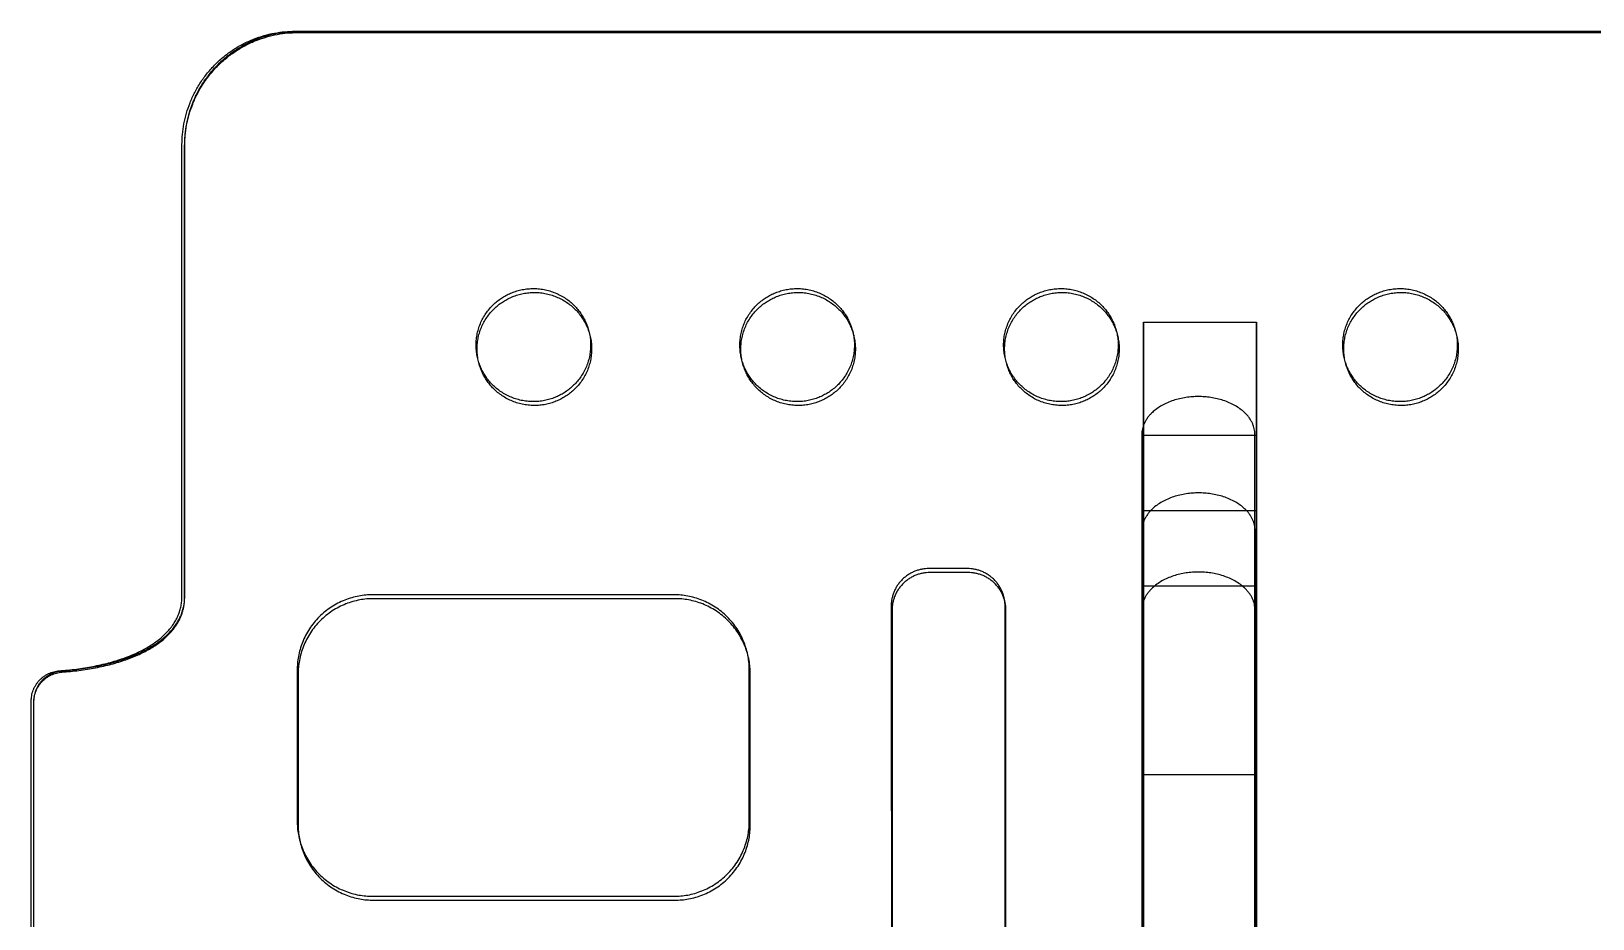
# Model space of a CAD drawing. Header units: inches. Extents: x -39 to 46.7, y -58 to 11.1.
# Drawn here: x 13.51 to 18.69, y 2.11 to 5.06 of the extents above; entities that cross this region are included whole.
import ezdxf

# ---------------------------------------------------------------- set-up
doc = ezdxf.new("R2010")
doc.units = ezdxf.units.IN
doc.header["$MEASUREMENT"] = 0
for name, color, linetype, true_color in [('Layer 01', 1, 'Continuous', 0xff0000), ('Layer 02', 192, 'Continuous', 0x7d26cd), ('Layer 03', 5, 'Continuous', 0x0000ff), ('Secondary Parts', 96, 'Continuous', 0x007f00)]:
    doc.layers.add(name, color=color, linetype=linetype, true_color=true_color)

msp = doc.modelspace()

# ---------------------------------------------------------------- linework, layer by layer
at = {"layer": 'Layer 01'}
for points, weights in [([(14.0182, 4.6761, 6.9976), (14.0192, 5.0521, 6.9976), (14.3931, 5.0521, 6.9976)], [0.888076728076, 0.627965076637, 0.888076728076]), ([(14.0182, 4.6761, 6.6226), (14.0192, 5.0521, 6.6226), (14.3931, 5.0521, 6.6226)], [0.888076728076, 0.627965076637, 0.888076728076]), ([(16.4898, 3.2608, 6.9976), (16.3648, 3.2608, 6.9976), (16.3648, 3.1358, 6.9976)], [1, 0.707106781187, 1]), ([(16.4898, 3.2608, 6.6226), (16.3648, 3.2608, 6.6226), (16.3648, 3.1358, 6.6226)], [1, 0.707106781187, 1]), ([(16.7428, 3.1358, 6.9976), (16.7428, 3.2608, 6.9976), (16.6178, 3.2608, 6.9976)], [1, 0.707106781187, 1]), ([(16.7428, 3.1358, 6.6226), (16.7428, 3.2608, 6.6226), (16.6178, 3.2608, 6.6226)], [1, 0.707106781187, 1]), ([(13.6106, 2.9304, 6.9976), (14.0181, 2.9611, 6.9976), (14.0182, 3.177, 6.9976)], [0.855035371436, 0.743441637122, 0.888076728076]), ([(13.6106, 2.9304, 6.6226), (14.0181, 2.9611, 6.6226), (14.0182, 3.177, 6.6226)], [0.855035371436, 0.743441637122, 0.888076728076]), ([(14.6447, 3.1742, 6.9976), (14.3947, 3.1742, 6.9976), (14.3947, 2.9242, 6.9976)], [1, 0.707106781187, 1]), ([(14.6447, 3.1742, 6.6226), (14.3947, 3.1742, 6.6226), (14.3947, 2.9242, 6.6226)], [1, 0.707106781187, 1]), ([(15.8947, 2.9242, 6.9976), (15.8947, 3.1742, 6.9976), (15.6447, 3.1742, 6.9976)], [1, 0.707106781187, 1]), ([(15.8947, 2.9242, 6.6226), (15.8947, 3.1742, 6.6226), (15.6447, 3.1742, 6.6226)], [1, 0.707106781187, 1]), ([(13.5181, 2.8307, 6.9976), (13.5181, 2.9235, 6.9976), (13.6106, 2.9304, 6.9976)], [0.855035371436, 0.626890491037, 0.855035371436]), ([(13.5181, 2.8307, 6.6226), (13.5181, 2.9235, 6.6226), (13.6106, 2.9304, 6.6226)], [0.855035371436, 0.626890491037, 0.855035371436]), ([(14.3947, 2.4242, 6.9976), (14.3947, 2.1742, 6.9976), (14.6447, 2.1742, 6.9976)], [1, 0.707106781187, 1]), ([(14.3947, 2.4242, 6.6226), (14.3947, 2.1742, 6.6226), (14.6447, 2.1742, 6.6226)], [1, 0.707106781187, 1]), ([(15.6447, 2.1742, 6.9976), (15.8947, 2.1742, 6.9976), (15.8947, 2.4242, 6.9976)], [1, 0.707106781187, 1]), ([(15.6447, 2.1742, 6.6226), (15.8947, 2.1742, 6.6226), (15.8947, 2.4242, 6.6226)], [1, 0.707106781187, 1])]:
    msp.add_rational_spline(points, weights, degree=2, dxfattribs=at)
for points in [[(14.3931, 5.0521, 6.9976), (14.3931, 5.0521, 6.8101), (14.3931, 5.0521, 6.6226)], [(14.3931, 5.0521, 6.9976), (20.8931, 5.0521, 6.9976), (27.3931, 5.0521, 6.9976)], [(14.3931, 5.0521, 6.6226), (20.8931, 5.0521, 6.6226), (27.3931, 5.0521, 6.6226)], [(14.0182, 3.177, 6.9976), (14.0182, 3.9266, 6.9976), (14.0182, 4.6761, 6.9976)], [(14.0182, 4.6761, 6.9976), (14.0182, 4.6761, 6.8101), (14.0182, 4.6761, 6.6226)], [(14.0182, 3.177, 6.6226), (14.0182, 3.9266, 6.6226), (14.0182, 4.6761, 6.6226)], [(15.2733, 3.8401, 6.9976), (15.2733, 3.8401, 6.8101), (15.2733, 3.8401, 6.6226)], [(16.1483, 3.8401, 6.9976), (16.1483, 3.8401, 6.8101), (16.1483, 3.8401, 6.6226)], [(17.0233, 3.8401, 6.9976), (17.0233, 3.8401, 6.8101), (17.0233, 3.8401, 6.6226)], [(18.1483, 3.8401, 6.9976), (18.1483, 3.8401, 6.8101), (18.1483, 3.8401, 6.6226)], [(16.6178, 3.2608, 6.9976), (16.5538, 3.2608, 6.9976), (16.4898, 3.2608, 6.9976)], [(16.4898, 3.2608, 6.9976), (16.4898, 3.2608, 6.8101), (16.4898, 3.2608, 6.6226)], [(16.6178, 3.2608, 6.6226), (16.5538, 3.2608, 6.6226), (16.4898, 3.2608, 6.6226)], [(16.6178, 3.2608, 6.9976), (16.6178, 3.2608, 6.8101), (16.6178, 3.2608, 6.6226)], [(14.0182, 3.177, 6.9976), (14.0182, 3.177, 6.8101), (14.0182, 3.177, 6.6226)], [(15.6447, 3.1742, 6.9976), (15.1447, 3.1742, 6.9976), (14.6447, 3.1742, 6.9976)], [(14.6447, 3.1742, 6.9976), (14.6447, 3.1742, 6.8101), (14.6447, 3.1742, 6.6226)], [(15.6447, 3.1742, 6.6226), (15.1447, 3.1742, 6.6226), (14.6447, 3.1742, 6.6226)], [(15.6447, 3.1742, 6.9976), (15.6447, 3.1742, 6.8101), (15.6447, 3.1742, 6.6226)], [(16.3648, 3.1358, 6.9976), (16.3648, 3.1358, 6.8101), (16.3648, 3.1358, 6.6226)], [(16.3648, 3.1358, 6.9976), (16.3662, 1.4483, 6.9976), (16.3677, -1.8658, 6.9976)], [(16.3648, 3.1358, 6.6226), (16.3662, 1.4483, 6.6226), (16.3677, -1.8658, 6.6226)], [(16.7428, -1.8642, 6.9976), (16.7428, 1.4491, 6.9976), (16.7428, 3.1358, 6.9976)], [(16.7428, 3.1358, 6.9976), (16.7428, 3.1358, 6.8101), (16.7428, 3.1358, 6.6226)], [(16.7428, -1.8642, 6.6226), (16.7428, 1.4491, 6.6226), (16.7428, 3.1358, 6.6226)], [(17.1939, 3.1375, 6.9976), (17.1939, 3.1375, 6.8101), (17.1939, 3.1375, 6.6226)], [(17.1939, 3.1375, 6.9976), (17.1939, 0.1375, 6.9976), (17.1939, -2.8625, 6.9976)], [(17.1939, 3.1375, 6.6226), (17.1939, 0.1375, 6.6226), (17.1939, -2.8625, 6.6226)], [(17.5689, -2.8625, 6.9976), (17.5689, 0.1375, 6.9976), (17.5689, 3.1375, 6.9976)], [(17.5689, 3.1375, 6.9976), (17.5689, 3.1375, 6.8101), (17.5689, 3.1375, 6.6226)], [(17.5689, -2.8625, 6.6226), (17.5689, 0.1375, 6.6226), (17.5689, 3.1375, 6.6226)], [(13.6106, 2.9304, 6.9976), (13.6106, 2.9304, 6.8101), (13.6106, 2.9304, 6.6226)], [(14.3947, 2.9242, 6.9976), (14.3947, 2.9242, 6.8101), (14.3947, 2.9242, 6.6226)], [(14.3947, 2.9242, 6.9976), (14.3947, 2.6742, 6.9976), (14.3947, 2.4242, 6.9976)], [(14.3947, 2.9242, 6.6226), (14.3947, 2.6742, 6.6226), (14.3947, 2.4242, 6.6226)], [(15.8947, 2.9242, 6.9976), (15.8947, 2.9242, 6.8101), (15.8947, 2.9242, 6.6226)], [(15.8947, 2.4242, 6.9976), (15.8947, 2.6742, 6.9976), (15.8947, 2.9242, 6.9976)], [(15.8947, 2.4242, 6.6226), (15.8947, 2.6742, 6.6226), (15.8947, 2.9242, 6.6226)], [(13.5181, -4.098, 6.9976), (13.5181, -0.6336, 6.9976), (13.5181, 2.8307, 6.9976)], [(13.5181, 2.8307, 6.9976), (13.5181, 2.8307, 6.8101), (13.5181, 2.8307, 6.6226)], [(13.5181, -4.098, 6.6226), (13.5181, -0.6336, 6.6226), (13.5181, 2.8307, 6.6226)], [(14.3947, 2.4242, 6.9976), (14.3947, 2.4242, 6.8101), (14.3947, 2.4242, 6.6226)], [(15.8947, 2.4242, 6.9976), (15.8947, 2.4242, 6.8101), (15.8947, 2.4242, 6.6226)], [(14.6447, 2.1742, 6.9976), (14.6447, 2.1742, 6.8101), (14.6447, 2.1742, 6.6226)], [(14.6447, 2.1742, 6.9976), (15.1447, 2.1742, 6.9976), (15.6447, 2.1742, 6.9976)], [(14.6447, 2.1742, 6.6226), (15.1447, 2.1742, 6.6226), (15.6447, 2.1742, 6.6226)], [(15.6447, 2.1742, 6.9976), (15.6447, 2.1742, 6.8101), (15.6447, 2.1742, 6.6226)]]:
    msp.add_open_spline(points, degree=2, dxfattribs=at)
for points, weights, knots in [([(15.2733, 3.8401, 6.9976), (15.4379, 3.9339, 6.9976), (15.3429, 4.0962, 6.9976), (15.2479, 4.2586, 6.9976), (15.0833, 4.1649, 6.9976), (14.9188, 4.0711, 6.9976), (15.0138, 3.9087, 6.9976), (15.1088, 3.7464, 6.9976), (15.2733, 3.8401, 6.9976)], [1, 0.707106781187, 1, 0.707106781187, 1, 0.707106781187, 1, 0.707106781187, 1], [170.380984, 170.380984, 170.380984, 171.061159, 171.061159, 171.741333, 171.741333, 172.421508, 172.421508, 173.101683, 173.101683, 173.101683]), ([(15.2733, 3.8401, 6.6226), (15.4379, 3.9339, 6.6226), (15.3429, 4.0962, 6.6226), (15.2479, 4.2586, 6.6226), (15.0833, 4.1649, 6.6226), (14.9188, 4.0711, 6.6226), (15.0138, 3.9087, 6.6226), (15.1088, 3.7464, 6.6226), (15.2733, 3.8401, 6.6226)], [1, 0.707106781187, 1, 0.707106781187, 1, 0.707106781187, 1, 0.707106781187, 1], [170.380984, 170.380984, 170.380984, 171.061159, 171.061159, 171.741333, 171.741333, 172.421508, 172.421508, 173.101683, 173.101683, 173.101683]), ([(16.1483, 3.8401, 6.9976), (16.3129, 3.9339, 6.9976), (16.2179, 4.0962, 6.9976), (16.1229, 4.2586, 6.9976), (15.9583, 4.1649, 6.9976), (15.7938, 4.0711, 6.9976), (15.8888, 3.9087, 6.9976), (15.9838, 3.7464, 6.9976), (16.1483, 3.8401, 6.9976)], [1, 0.707106781187, 1, 0.707106781187, 1, 0.707106781187, 1, 0.707106781187, 1], [186.486678, 186.486678, 186.486678, 187.166853, 187.166853, 187.847028, 187.847028, 188.527203, 188.527203, 189.207377, 189.207377, 189.207377]), ([(16.1483, 3.8401, 6.6226), (16.3129, 3.9339, 6.6226), (16.2179, 4.0962, 6.6226), (16.1229, 4.2586, 6.6226), (15.9583, 4.1649, 6.6226), (15.7938, 4.0711, 6.6226), (15.8888, 3.9087, 6.6226), (15.9838, 3.7464, 6.6226), (16.1483, 3.8401, 6.6226)], [1, 0.707106781187, 1, 0.707106781187, 1, 0.707106781187, 1, 0.707106781187, 1], [186.486678, 186.486678, 186.486678, 187.166853, 187.166853, 187.847028, 187.847028, 188.527203, 188.527203, 189.207377, 189.207377, 189.207377]), ([(17.0233, 3.8401, 6.9976), (17.1879, 3.9339, 6.9976), (17.0929, 4.0962, 6.9976), (16.9979, 4.2586, 6.9976), (16.8333, 4.1649, 6.9976), (16.6688, 4.0711, 6.9976), (16.7638, 3.9087, 6.9976), (16.8588, 3.7464, 6.9976), (17.0233, 3.8401, 6.9976)], [1, 0.707106781187, 1, 0.707106781187, 1, 0.707106781187, 1, 0.707106781187, 1], [133.092058, 133.092058, 133.092058, 133.772232, 133.772232, 134.452407, 134.452407, 135.132582, 135.132582, 135.812757, 135.812757, 135.812757]), ([(17.0233, 3.8401, 6.6226), (17.1879, 3.9339, 6.6226), (17.0929, 4.0962, 6.6226), (16.9979, 4.2586, 6.6226), (16.8333, 4.1649, 6.6226), (16.6688, 4.0711, 6.6226), (16.7638, 3.9087, 6.6226), (16.8588, 3.7464, 6.6226), (17.0233, 3.8401, 6.6226)], [1, 0.707106781187, 1, 0.707106781187, 1, 0.707106781187, 1, 0.707106781187, 1], [133.092058, 133.092058, 133.092058, 133.772232, 133.772232, 134.452407, 134.452407, 135.132582, 135.132582, 135.812757, 135.812757, 135.812757]), ([(18.1483, 3.8401, 6.9976), (18.3129, 3.9339, 6.9976), (18.2179, 4.0962, 6.9976), (18.1229, 4.2586, 6.9976), (17.9583, 4.1649, 6.9976), (17.7938, 4.0711, 6.9976), (17.8888, 3.9087, 6.9976), (17.9838, 3.7464, 6.9976), (18.1483, 3.8401, 6.9976)], [1, 0.707106781187, 1, 0.707106781187, 1, 0.707106781187, 1, 0.707106781187, 1], [147.726295, 147.726295, 147.726295, 148.40647, 148.40647, 149.086645, 149.086645, 149.766819, 149.766819, 150.446994, 150.446994, 150.446994]), ([(18.1483, 3.8401, 6.6226), (18.3129, 3.9339, 6.6226), (18.2179, 4.0962, 6.6226), (18.1229, 4.2586, 6.6226), (17.9583, 4.1649, 6.6226), (17.7938, 4.0711, 6.6226), (17.8888, 3.9087, 6.6226), (17.9838, 3.7464, 6.6226), (18.1483, 3.8401, 6.6226)], [1, 0.707106781187, 1, 0.707106781187, 1, 0.707106781187, 1, 0.707106781187, 1], [147.726295, 147.726295, 147.726295, 148.40647, 148.40647, 149.086645, 149.086645, 149.766819, 149.766819, 150.446994, 150.446994, 150.446994]), ([(17.5689, 3.1375, 6.9976), (17.5689, 3.2625, 6.9976), (17.3814, 3.2625, 6.9976), (17.1939, 3.2625, 6.9976), (17.1939, 3.1375, 6.9976)], [1, 0.707106781187, 1, 0.707106781187, 1], [220.3925712, 220.3925712, 220.3925712, 220.5889208, 220.5889208, 220.7852703, 220.7852703, 220.7852703]), ([(17.5689, 3.1375, 6.6226), (17.5689, 3.2625, 6.6226), (17.3814, 3.2625, 6.6226), (17.1939, 3.2625, 6.6226), (17.1939, 3.1375, 6.6226)], [1, 0.707106781187, 1, 0.707106781187, 1], [220.3925712, 220.3925712, 220.3925712, 220.5889208, 220.5889208, 220.7852703, 220.7852703, 220.7852703])]:
    msp.add_rational_spline(points, weights, degree=2, knots=knots, dxfattribs=at)
at = {"layer": 'Layer 02'}
for points, weights in [([(14.0094, 4.6805, 3.7437), (14.0104, 5.0564, 3.7437), (14.3843, 5.0564, 3.7437)], [0.888076672808, 0.627965037556, 0.888076672808]), ([(14.0094, 4.6805, 3.3687), (14.0104, 5.0564, 3.3687), (14.3843, 5.0564, 3.3687)], [0.888076672808, 0.627965037556, 0.888076672808]), ([(16.487, 3.274, 3.7437), (16.362, 3.274, 3.7437), (16.362, 3.149, 3.7437)], [1, 0.707106781187, 1]), ([(16.487, 3.274, 3.3687), (16.362, 3.274, 3.3687), (16.362, 3.149, 3.3687)], [1, 0.707106781187, 1]), ([(16.74, 3.149, 3.7437), (16.74, 3.274, 3.7437), (16.615, 3.274, 3.7437)], [1, 0.707106781187, 1]), ([(16.74, 3.149, 3.3687), (16.74, 3.274, 3.3687), (16.615, 3.274, 3.3687)], [1, 0.707106781187, 1]), ([(13.6018, 2.9348, 3.7437), (14.0093, 2.9655, 3.7437), (14.0094, 3.1814, 3.7437)], [0.855035371436, 0.743441556371, 0.888076672808]), ([(13.6018, 2.9348, 3.3687), (14.0093, 2.9655, 3.3687), (14.0094, 3.1814, 3.3687)], [0.855035371436, 0.743441556371, 0.888076672808]), ([(14.6415, 3.1871, 3.7437), (14.3915, 3.1871, 3.7437), (14.3915, 2.9371, 3.7437)], [1, 0.707106781187, 1]), ([(14.6415, 3.1871, 3.3687), (14.3915, 3.1871, 3.3687), (14.3915, 2.9371, 3.3687)], [1, 0.707106781187, 1]), ([(15.8915, 2.9371, 3.7437), (15.8915, 3.1871, 3.7437), (15.6415, 3.1871, 3.7437)], [1, 0.707106781187, 1]), ([(15.8915, 2.9371, 3.3687), (15.8915, 3.1871, 3.3687), (15.6415, 3.1871, 3.3687)], [1, 0.707106781187, 1]), ([(13.5093, 2.835, 3.7437), (13.5093, 2.9278, 3.7437), (13.6018, 2.9348, 3.7437)], [0.855035371436, 0.626890491037, 0.855035371436]), ([(13.5093, 2.835, 3.3687), (13.5093, 2.9278, 3.3687), (13.6018, 2.9348, 3.3687)], [0.855035371436, 0.626890491037, 0.855035371436]), ([(14.3915, 2.4371, 3.7437), (14.3915, 2.1871, 3.7437), (14.6415, 2.1871, 3.7437)], [1, 0.707106781187, 1]), ([(14.3915, 2.4371, 3.3687), (14.3915, 2.1871, 3.3687), (14.6415, 2.1871, 3.3687)], [1, 0.707106781187, 1]), ([(15.6415, 2.1871, 3.7437), (15.8915, 2.1871, 3.7437), (15.8915, 2.4371, 3.7437)], [1, 0.707106781187, 1]), ([(15.6415, 2.1871, 3.3687), (15.8915, 2.1871, 3.3687), (15.8915, 2.4371, 3.3687)], [1, 0.707106781187, 1])]:
    msp.add_rational_spline(points, weights, degree=2, dxfattribs=at)
for points in [[(14.3843, 5.0564, 3.7437), (14.3843, 5.0564, 3.5562), (14.3843, 5.0564, 3.3687)], [(14.3843, 5.0564, 3.7437), (20.8843, 5.0564, 3.7437), (27.3843, 5.0564, 3.7437)], [(14.3843, 5.0564, 3.3687), (20.8843, 5.0564, 3.3687), (27.3843, 5.0564, 3.3687)], [(14.0094, 3.1814, 3.7437), (14.0094, 3.9309, 3.7437), (14.0094, 4.6805, 3.7437)], [(14.0094, 4.6805, 3.7437), (14.0094, 4.6805, 3.5562), (14.0094, 4.6805, 3.3687)], [(14.0094, 3.1814, 3.3687), (14.0094, 3.9309, 3.3687), (14.0094, 4.6805, 3.3687)], [(15.2701, 3.853, 3.7437), (15.2701, 3.853, 3.5562), (15.2701, 3.853, 3.3687)], [(16.1451, 3.853, 3.7437), (16.1451, 3.853, 3.5562), (16.1451, 3.853, 3.3687)], [(17.0201, 3.853, 3.7437), (17.0201, 3.853, 3.5562), (17.0201, 3.853, 3.3687)], [(18.1451, 3.853, 3.7437), (18.1451, 3.853, 3.5562), (18.1451, 3.853, 3.3687)], [(17.1944, 3.4001, 3.7437), (17.1944, 3.4001, 3.5562), (17.1944, 3.4001, 3.3687)], [(17.1944, 3.4001, 3.7437), (17.1944, 0.1501, 3.7437), (17.1944, -3.0999, 3.7437)], [(17.1944, 3.4001, 3.3687), (17.1944, 0.1501, 3.3687), (17.1944, -3.0999, 3.3687)], [(17.5694, -3.0999, 3.7437), (17.5694, 0.1501, 3.7437), (17.5694, 3.4001, 3.7437)], [(17.5694, 3.4001, 3.7437), (17.5694, 3.4001, 3.5562), (17.5694, 3.4001, 3.3687)], [(17.5694, -3.0999, 3.3687), (17.5694, 0.1501, 3.3687), (17.5694, 3.4001, 3.3687)], [(16.615, 3.274, 3.7437), (16.551, 3.274, 3.7437), (16.487, 3.274, 3.7437)], [(16.487, 3.274, 3.7437), (16.487, 3.274, 3.5562), (16.487, 3.274, 3.3687)], [(16.615, 3.274, 3.3687), (16.551, 3.274, 3.3687), (16.487, 3.274, 3.3687)], [(16.615, 3.274, 3.7437), (16.615, 3.274, 3.5562), (16.615, 3.274, 3.3687)], [(14.0094, 3.1814, 3.7437), (14.0094, 3.1814, 3.5562), (14.0094, 3.1814, 3.3687)], [(15.6415, 3.1871, 3.7437), (15.1415, 3.1871, 3.7437), (14.6415, 3.1871, 3.7437)], [(14.6415, 3.1871, 3.7437), (14.6415, 3.1871, 3.5562), (14.6415, 3.1871, 3.3687)], [(15.6415, 3.1871, 3.3687), (15.1415, 3.1871, 3.3687), (14.6415, 3.1871, 3.3687)], [(15.6415, 3.1871, 3.7437), (15.6415, 3.1871, 3.5562), (15.6415, 3.1871, 3.3687)], [(16.362, 3.149, 3.7437), (16.362, 3.149, 3.5562), (16.362, 3.149, 3.3687)], [(16.362, 3.149, 3.7437), (16.3634, 1.4614, 3.7437), (16.3649, -0.2261, 3.7437)], [(16.362, 3.149, 3.3687), (16.3634, 1.4614, 3.3687), (16.3649, -0.2261, 3.3687)], [(16.74, -0.2245, 3.7437), (16.74, 1.4622, 3.7437), (16.74, 3.149, 3.7437)], [(16.74, 3.149, 3.7437), (16.74, 3.149, 3.5562), (16.74, 3.149, 3.3687)], [(16.74, -0.2245, 3.3687), (16.74, 1.4622, 3.3687), (16.74, 3.149, 3.3687)], [(13.6018, 2.9348, 3.7437), (13.6018, 2.9348, 3.5562), (13.6018, 2.9348, 3.3687)], [(14.3915, 2.9371, 3.7437), (14.3915, 2.9371, 3.5562), (14.3915, 2.9371, 3.3687)], [(14.3915, 2.9371, 3.7437), (14.3915, 2.6871, 3.7437), (14.3915, 2.4371, 3.7437)], [(14.3915, 2.9371, 3.3687), (14.3915, 2.6871, 3.3687), (14.3915, 2.4371, 3.3687)], [(15.8915, 2.9371, 3.7437), (15.8915, 2.9371, 3.5562), (15.8915, 2.9371, 3.3687)], [(15.8915, 2.4371, 3.7437), (15.8915, 2.6871, 3.7437), (15.8915, 2.9371, 3.7437)], [(15.8915, 2.4371, 3.3687), (15.8915, 2.6871, 3.3687), (15.8915, 2.9371, 3.3687)], [(13.5093, -4.0936, 3.7437), (13.5093, -0.6293, 3.7437), (13.5093, 2.835, 3.7437)], [(13.5093, 2.835, 3.7437), (13.5093, 2.835, 3.5562), (13.5093, 2.835, 3.3687)], [(13.5093, -4.0936, 3.3687), (13.5093, -0.6293, 3.3687), (13.5093, 2.835, 3.3687)], [(14.3915, 2.4371, 3.7437), (14.3915, 2.4371, 3.5562), (14.3915, 2.4371, 3.3687)], [(15.8915, 2.4371, 3.7437), (15.8915, 2.4371, 3.5562), (15.8915, 2.4371, 3.3687)], [(14.6415, 2.1871, 3.7437), (14.6415, 2.1871, 3.5562), (14.6415, 2.1871, 3.3687)], [(14.6415, 2.1871, 3.7437), (15.1415, 2.1871, 3.7437), (15.6415, 2.1871, 3.7437)], [(14.6415, 2.1871, 3.3687), (15.1415, 2.1871, 3.3687), (15.6415, 2.1871, 3.3687)], [(15.6415, 2.1871, 3.7437), (15.6415, 2.1871, 3.5562), (15.6415, 2.1871, 3.3687)]]:
    msp.add_open_spline(points, degree=2, dxfattribs=at)
for points, weights, knots in [([(15.2701, 3.853, 3.7437), (15.4346, 3.9467, 3.7437), (15.3396, 4.1091, 3.7437), (15.2446, 4.2715, 3.7437), (15.0801, 4.1778, 3.7437), (14.9155, 4.084, 3.7437), (15.0105, 3.9216, 3.7437), (15.1055, 3.7592, 3.7437), (15.2701, 3.853, 3.7437)], [1, 0.707106781187, 1, 0.707106781187, 1, 0.707106781187, 1, 0.707106781187, 1], [160.808702, 160.808702, 160.808702, 161.488876, 161.488876, 162.169051, 162.169051, 162.849226, 162.849226, 163.529401, 163.529401, 163.529401]), ([(15.2701, 3.853, 3.3687), (15.4346, 3.9467, 3.3687), (15.3396, 4.1091, 3.3687), (15.2446, 4.2715, 3.3687), (15.0801, 4.1778, 3.3687), (14.9155, 4.084, 3.3687), (15.0105, 3.9216, 3.3687), (15.1055, 3.7592, 3.3687), (15.2701, 3.853, 3.3687)], [1, 0.707106781187, 1, 0.707106781187, 1, 0.707106781187, 1, 0.707106781187, 1], [160.808702, 160.808702, 160.808702, 161.488876, 161.488876, 162.169051, 162.169051, 162.849226, 162.849226, 163.529401, 163.529401, 163.529401]), ([(16.1451, 3.853, 3.7437), (16.3096, 3.9467, 3.7437), (16.2146, 4.1091, 3.7437), (16.1196, 4.2715, 3.7437), (15.9551, 4.1778, 3.7437), (15.7905, 4.084, 3.7437), (15.8855, 3.9216, 3.7437), (15.9805, 3.7592, 3.7437), (16.1451, 3.853, 3.7437)], [1, 0.707106781187, 1, 0.707106781187, 1, 0.707106781187, 1, 0.707106781187, 1], [176.914396, 176.914396, 176.914396, 177.594571, 177.594571, 178.274746, 178.274746, 178.95492, 178.95492, 179.635095, 179.635095, 179.635095]), ([(16.1451, 3.853, 3.3687), (16.3096, 3.9467, 3.3687), (16.2146, 4.1091, 3.3687), (16.1196, 4.2715, 3.3687), (15.9551, 4.1778, 3.3687), (15.7905, 4.084, 3.3687), (15.8855, 3.9216, 3.3687), (15.9805, 3.7592, 3.3687), (16.1451, 3.853, 3.3687)], [1, 0.707106781187, 1, 0.707106781187, 1, 0.707106781187, 1, 0.707106781187, 1], [176.914396, 176.914396, 176.914396, 177.594571, 177.594571, 178.274746, 178.274746, 178.95492, 178.95492, 179.635095, 179.635095, 179.635095]), ([(17.0201, 3.853, 3.7437), (17.1846, 3.9467, 3.7437), (17.0896, 4.1091, 3.7437), (16.9946, 4.2715, 3.7437), (16.8301, 4.1778, 3.7437), (16.6655, 4.084, 3.7437), (16.7605, 3.9216, 3.7437), (16.8555, 3.7592, 3.7437), (17.0201, 3.853, 3.7437)], [1, 0.707106781187, 1, 0.707106781187, 1, 0.707106781187, 1, 0.707106781187, 1], [140.733066, 140.733066, 140.733066, 141.413241, 141.413241, 142.093415, 142.093415, 142.77359, 142.77359, 143.453765, 143.453765, 143.453765]), ([(17.0201, 3.853, 3.3687), (17.1846, 3.9467, 3.3687), (17.0896, 4.1091, 3.3687), (16.9946, 4.2715, 3.3687), (16.8301, 4.1778, 3.3687), (16.6655, 4.084, 3.3687), (16.7605, 3.9216, 3.3687), (16.8555, 3.7592, 3.3687), (17.0201, 3.853, 3.3687)], [1, 0.707106781187, 1, 0.707106781187, 1, 0.707106781187, 1, 0.707106781187, 1], [140.733066, 140.733066, 140.733066, 141.413241, 141.413241, 142.093415, 142.093415, 142.77359, 142.77359, 143.453765, 143.453765, 143.453765]), ([(18.1451, 3.853, 3.7437), (18.3096, 3.9467, 3.7437), (18.2146, 4.1091, 3.7437), (18.1196, 4.2715, 3.7437), (17.9551, 4.1778, 3.7437), (17.7905, 4.084, 3.7437), (17.8855, 3.9216, 3.7437), (17.9805, 3.7592, 3.7437), (18.1451, 3.853, 3.7437)], [1, 0.707106781187, 1, 0.707106781187, 1, 0.707106781187, 1, 0.707106781187, 1], [155.367304, 155.367304, 155.367304, 156.047478, 156.047478, 156.727653, 156.727653, 157.407828, 157.407828, 158.088003, 158.088003, 158.088003]), ([(18.1451, 3.853, 3.3687), (18.3096, 3.9467, 3.3687), (18.2146, 4.1091, 3.3687), (18.1196, 4.2715, 3.3687), (17.9551, 4.1778, 3.3687), (17.7905, 4.084, 3.3687), (17.8855, 3.9216, 3.3687), (17.9805, 3.7592, 3.3687), (18.1451, 3.853, 3.3687)], [1, 0.707106781187, 1, 0.707106781187, 1, 0.707106781187, 1, 0.707106781187, 1], [155.367304, 155.367304, 155.367304, 156.047478, 156.047478, 156.727653, 156.727653, 157.407828, 157.407828, 158.088003, 158.088003, 158.088003]), ([(17.5694, 3.4001, 3.7437), (17.5694, 3.5251, 3.7437), (17.3819, 3.5251, 3.7437), (17.1944, 3.5251, 3.7437), (17.1944, 3.4001, 3.7437)], [1, 0.707106781187, 1, 0.707106781187, 1], [197.0996365, 197.0996365, 197.0996365, 197.2959861, 197.2959861, 197.4923356, 197.4923356, 197.4923356]), ([(17.5694, 3.4001, 3.3687), (17.5694, 3.5251, 3.3687), (17.3819, 3.5251, 3.3687), (17.1944, 3.5251, 3.3687), (17.1944, 3.4001, 3.3687)], [1, 0.707106781187, 1, 0.707106781187, 1], [197.0996365, 197.0996365, 197.0996365, 197.2959861, 197.2959861, 197.4923356, 197.4923356, 197.4923356])]:
    msp.add_rational_spline(points, weights, degree=2, knots=knots, dxfattribs=at)
at = {"layer": 'Layer 03'}
for points, weights in [([(14.0185, 4.6802, 0.75), (14.0195, 5.0561, 0.75), (14.3934, 5.0561, 0.75)], [0.888076672808, 0.627965037556, 0.888076672808]), ([(14.0185, 4.6802, 0.375), (14.0195, 5.0561, 0.375), (14.3934, 5.0561, 0.375)], [0.888076672808, 0.627965037556, 0.888076672808]), ([(13.6109, 2.9345, 0.75), (14.0184, 2.9652, 0.75), (14.0185, 3.1811, 0.75)], [0.855035371436, 0.743441556371, 0.888076672808]), ([(13.6109, 2.9345, 0.375), (14.0184, 2.9652, 0.375), (14.0185, 3.1811, 0.375)], [0.855035371436, 0.743441556371, 0.888076672808]), ([(13.5184, 2.8348, 0.75), (13.5184, 2.9275, 0.75), (13.6109, 2.9345, 0.75)], [0.855035371436, 0.626890491037, 0.855035371436]), ([(13.5184, 2.8348, 0.375), (13.5184, 2.9275, 0.375), (13.6109, 2.9345, 0.375)], [0.855035371436, 0.626890491037, 0.855035371436])]:
    msp.add_rational_spline(points, weights, degree=2, dxfattribs=at)
for points in [[(14.3934, 5.0561, 0.75), (14.3934, 5.0561, 0.5625), (14.3934, 5.0561, 0.375)], [(14.3934, 5.0561, 0.75), (20.8934, 5.0561, 0.75), (27.3934, 5.0561, 0.75)], [(14.3934, 5.0561, 0.375), (20.8934, 5.0561, 0.375), (27.3934, 5.0561, 0.375)], [(14.0185, 3.1811, 0.75), (14.0185, 4.1186, 0.75), (14.0185, 4.6802, 0.75)], [(14.0185, 4.6802, 0.75), (14.0185, 4.6802, 0.5625), (14.0185, 4.6802, 0.375)], [(14.0185, 3.1811, 0.375), (14.0185, 4.1186, 0.375), (14.0185, 4.6802, 0.375)], [(17.1936, 3.7196, 0.75), (17.1936, 3.7196, 0.5625), (17.1936, 3.7196, 0.375)], [(17.1936, 3.7196, 0.75), (17.1936, 0.2196, 0.75), (17.1936, -3.2804, 0.75)], [(17.1936, 3.7196, 0.375), (17.1936, 0.2196, 0.375), (17.1936, -3.2804, 0.375)], [(17.5686, 3.7196, 0.75), (17.5686, 3.7196, 0.5625), (17.5686, 3.7196, 0.375)], [(17.5686, -3.2804, 0.75), (17.5686, 0.2196, 0.75), (17.5686, 3.7196, 0.75)], [(17.5686, -3.2804, 0.375), (17.5686, 0.2196, 0.375), (17.5686, 3.7196, 0.375)], [(14.0185, 3.1811, 0.75), (14.0185, 3.1811, 0.5625), (14.0185, 3.1811, 0.375)], [(13.6109, 2.9345, 0.75), (13.6109, 2.9345, 0.5625), (13.6109, 2.9345, 0.375)], [(13.5184, -4.0939, 0.75), (13.5184, -0.6296, 0.75), (13.5184, 2.8348, 0.75)], [(13.5184, 2.8348, 0.75), (13.5184, 2.8348, 0.5625), (13.5184, 2.8348, 0.375)], [(13.5184, -4.0939, 0.375), (13.5184, -0.6296, 0.375), (13.5184, 2.8348, 0.375)]]:
    msp.add_open_spline(points, degree=2, dxfattribs=at)
for points in [[(17.5686, 3.7196, 0.75), (17.5686, 3.8446, 0.75), (17.3811, 3.8446, 0.75), (17.1936, 3.8446, 0.75), (17.1936, 3.7196, 0.75)], [(17.5686, 3.7196, 0.375), (17.5686, 3.8446, 0.375), (17.3811, 3.8446, 0.375), (17.1936, 3.8446, 0.375), (17.1936, 3.7196, 0.375)]]:
    msp.add_rational_spline(points, [1, 0.707106781187, 1, 0.707106781187, 1], degree=2, knots=[46.7499257, 46.7499257, 46.7499257, 46.9462753, 46.9462753, 47.1426248, 47.1426248, 47.1426248], dxfattribs=at)
at = {"layer": 'Secondary Parts'}
for points in [[(17.1988, -3.6587, -0.0026), (17.1988, 0.2163, -0.0026), (17.1988, 4.0913, -0.0026)], [(17.1988, 4.0913, -0.0026), (17.3863, 4.0913, -0.0026), (17.5738, 4.0913, -0.0026)], [(17.1988, 4.0913, -0.0026), (17.1988, 4.0913, 0.1849), (17.1988, 4.0913, 0.3724)], [(17.1988, 4.0913, 0.3724), (17.3863, 4.0913, 0.3724), (17.5738, 4.0913, 0.3724)], [(17.1988, 4.0913, 0.3724), (17.1988, 3.9038, 0.3724), (17.1988, 3.7163, 0.3724)], [(17.5738, -3.6587, -0.0026), (17.5738, 0.2163, -0.0026), (17.5738, 4.0913, -0.0026)], [(17.5738, 4.0913, -0.0026), (17.5738, 4.0913, 0.1849), (17.5738, 4.0913, 0.3724)], [(17.5738, 4.0913, 0.3724), (17.5738, 3.9038, 0.3724), (17.5738, 3.7163, 0.3724)], [(17.1988, 3.7163, 0.3724), (17.3863, 3.7163, 0.3724), (17.5738, 3.7163, 0.3724)], [(17.1988, 3.7163, 0.3724), (17.1988, 3.7163, 1.8724), (17.1988, 3.7163, 3.3724)], [(17.1988, 3.7163, 3.3724), (17.3863, 3.7163, 3.3724), (17.5738, 3.7163, 3.3724)], [(17.1988, 3.7163, 3.3724), (17.1988, 3.5913, 3.3724), (17.1988, 3.4663, 3.3724)], [(17.5738, 3.7163, 0.3724), (17.5738, 3.7163, 1.8724), (17.5738, 3.7163, 3.3724)], [(17.5738, 3.7163, 3.3724), (17.5738, 3.5913, 3.3724), (17.5738, 3.4663, 3.3724)], [(17.1988, 3.4663, 3.3724), (17.3863, 3.4663, 3.3724), (17.5738, 3.4663, 3.3724)], [(17.1988, 3.4663, 3.3724), (17.1988, 3.4663, 4.9974), (17.1988, 3.4663, 6.6224)], [(17.1988, 3.4663, 6.6224), (17.3863, 3.4663, 6.6224), (17.5738, 3.4663, 6.6224)], [(17.1988, 3.4663, 6.6224), (17.1988, 3.3413, 6.6224), (17.1988, 3.2163, 6.6224)], [(17.5738, 3.4663, 3.3724), (17.5738, 3.4663, 4.9974), (17.5738, 3.4663, 6.6224)], [(17.5738, 3.4663, 6.6224), (17.5738, 3.3413, 6.6224), (17.5738, 3.2163, 6.6224)], [(17.1988, 3.2163, 6.6224), (17.3863, 3.2163, 6.6224), (17.5738, 3.2163, 6.6224)], [(17.1988, 3.2163, 10.6849), (17.3863, 3.2163, 10.6849), (17.5738, 3.2163, 10.6849)], [(17.1988, 2.5913, 10.6849), (17.3863, 2.5913, 10.6849), (17.5738, 2.5913, 10.6849)], [(17.1988, 2.5913, 10.6849), (17.1988, 2.5913, 10.3412), (17.1988, 2.5913, 9.9974)], [(17.1988, 2.5913, 9.9974), (17.3863, 2.5913, 9.9974), (17.5738, 2.5913, 9.9974)], [(17.5738, 2.5913, 10.6849), (17.5738, 2.5913, 10.3412), (17.5738, 2.5913, 9.9974)]]:
    msp.add_open_spline(points, degree=2, dxfattribs=at)
for points in [[(17.1988, 3.2163, 6.6224), (17.1988, 3.2163, 6.7474), (17.1988, 3.2163, 6.8724), (17.1988, 3.2163, 8.7787), (17.1988, 3.2163, 10.6849)], [(17.5738, 3.2163, 6.6224), (17.5738, 3.2163, 6.7474), (17.5738, 3.2163, 6.8724), (17.5738, 3.2163, 8.7787), (17.5738, 3.2163, 10.6849)]]:
    msp.add_open_spline(points, degree=2, knots=[-10.800795, -10.800795, -10.800795, -10.550795, -10.550795, -6.738295, -6.738295, -6.738295], dxfattribs=at)
at = {"layer": 'Secondary Parts', "extrusion": (-1, 0, 0)}
for points in [[(17.1988, 3.2163, 10.6849), (17.1988, 3.2163, 10.9974), (17.1988, 2.9038, 10.9974), (17.1988, 2.5913, 10.9974), (17.1988, 2.5913, 10.6849)], [(17.5738, 3.2163, 10.6849), (17.5738, 3.2163, 10.9974), (17.5738, 2.9038, 10.9974), (17.5738, 2.5913, 10.9974), (17.5738, 2.5913, 10.6849)]]:
    msp.add_rational_spline(points, [1.0007310797, 0.707623732602, 1.0007310797, 0.707623732602, 1.0007310797], degree=2, knots=[-6.7382951, -6.7382951, -6.7382951, -6.2474212, -6.2474212, -5.7565473, -5.7565473, -5.7565473], dxfattribs=at)
for points in [[(17.1988, 2.5913, 9.9974), (17.1988, 1.9052, 9.4059), (17.1988, 1.1997, 10.0229)], [(17.5738, 2.5913, 9.9974), (17.5738, 1.9052, 9.4059), (17.5738, 1.1997, 10.0229)]]:
    msp.add_rational_spline(points, [1.0007310797, 0.75829943483, 1], degree=2, dxfattribs=at)

doc.saveas('drawing.dxf')
